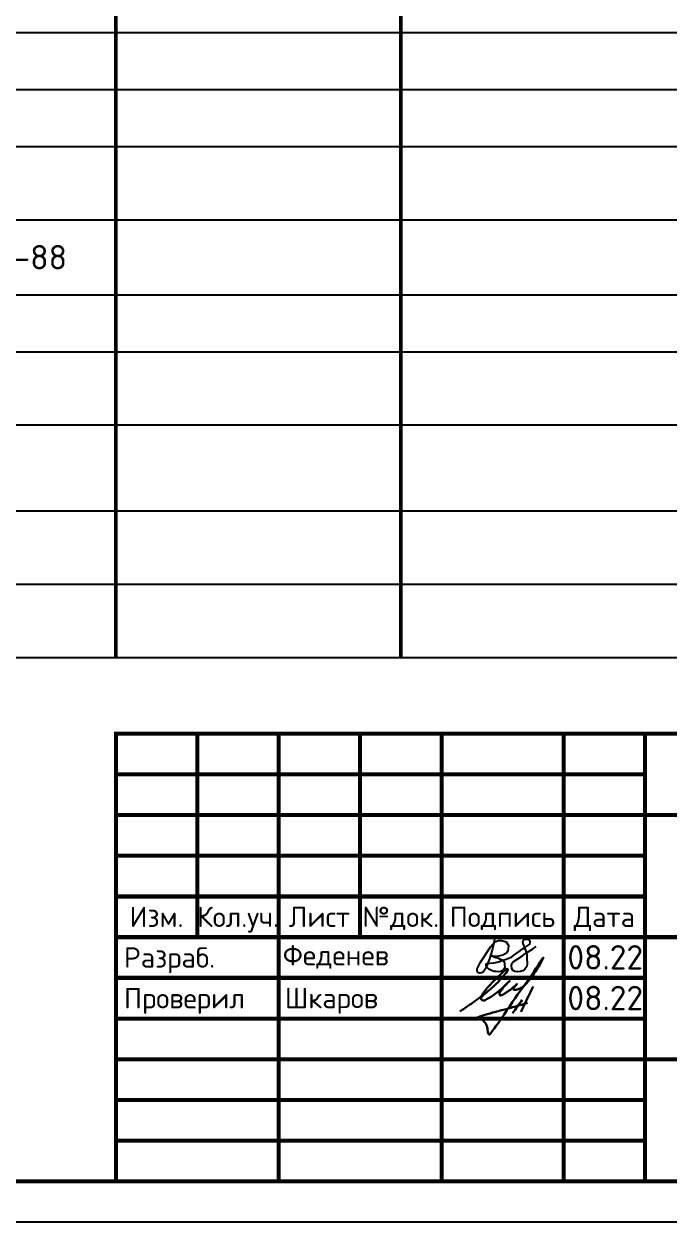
# Model space of a CAD drawing. Header units: millimetres. Extents: x -112426 to 6776, y 1218 to 38707.
# Drawn here: x 5941.5 to 6020.7, y 2279.1 to 2426.2 of the extents above; entities that cross this region are included whole.
import ezdxf
from ezdxf.enums import TextEntityAlignment as Align

# ---------------------------------------------------------------- set-up
doc = ezdxf.new("R2010")
doc.units = ezdxf.units.MM
for name, color, linetype, lineweight in [('Размерный', 4, 'Continuous', 30), ('Размеры на чертеже', 250, 'Continuous', 25), ('Таблица', 250, 'Continuous', 30)]:
    doc.layers.add(name, color=color, linetype=linetype, lineweight=lineweight)
doc.layers.add('рамка', color=7, linetype='Continuous')
doc.styles.add('-ISOCPEUR-', font='isocpeur.TTF')

# ---------------------------------------------------------------- blocks, each defined once
blk = doc.blocks.new('*T151')
at = {"layer": 'Таблица', "color": 7, "lineweight": 50, "transparency": 16777216}
for p, q in [((0, 0), (395, 0)), ((0, 0), (0, -20.43)), ((20, 0), (20, -20.43)), ((150, 0), (150, -20.43)), ((210, 0), (210, -20.43)), ((245, 0), (245, -20.43)), ((290, 0), (290, -20.43)), ((310, 0), (310, -20.43)), ((330, 0), (330, -20.43)), ((355, 0), (355, -20.43)), ((395, 0), (395, -20.43))]:
    blk.add_line(p, q, dxfattribs=at)
at = {"layer": 'Таблица', "color": 0, "lineweight": 50, "transparency": 16777216}
for p, q in [((0, -20.43), (150, -20.43)), ((0, -20.43), (0, -222.63)), ((20, -20.43), (20, -222.63)), ((210, -20.43), (395, -20.43)), ((210, -20.43), (210, -63.33)), ((245, -20.43), (245, -79.75)), ((395, -20.43), (395, -222.63)), ((0, -29.43), (20, -29.43)), ((310, -54.33), (310, -79.75)), ((330, -54.33), (330, -79.75)), ((290, -63.33), (290, -72.55)), ((210, -72.55), (210, -93.75)), ((245, -93.75), (245, -222.63)), ((330, -100.75), (330, -115.65)), ((290, -107.75), (290, -115.65)), ((310, -107.75), (310, -115.65)), ((210, -129.65), (210, -222.63))]:
    blk.add_line(p, q, dxfattribs=at)
at = {"layer": 'Таблица', "color": 0, "linetype": 'ByBlock', "lineweight": 50, "transparency": 16777216}
for p, q in [((150, -20.43), (210, -20.43)), ((150, -20.43), (150, -45.33)), ((290, -20.43), (290, -54.33)), ((310, -20.43), (310, -54.33)), ((330, -20.43), (330, -54.33)), ((150, -54.33), (150, -222.63)), ((290, -72.55), (290, -107.75)), ((245, -79.75), (245, -93.75)), ((310, -79.75), (310, -107.75)), ((330, -79.75), (330, -100.75)), ((290, -115.65), (290, -222.63)), ((310, -115.65), (310, -222.63)), ((330, -115.65), (330, -222.63))]:
    blk.add_line(p, q, dxfattribs=at)
at = {"layer": 'Таблица', "color": 0, "linetype": 'ByBlock', "lineweight": -2, "transparency": 16777216}
for p, q in [((355, -20.43), (355, -222.63)), ((210, -29.43), (290, -29.43)), ((355, -29.43), (395, -29.43)), ((355, -38.33), (395, -38.33)), ((150, -45.33), (150, -54.33)), ((210, -54.33), (290, -54.33)), ((290, -54.33), (290, -63.33)), ((310, -54.33), (355, -54.33)), ((20, -63.33), (150, -63.33)), ((210, -63.33), (210, -72.55)), ((290, -63.33), (310, -63.33)), ((330, -72.55), (355, -72.55)), ((210, -79.75), (290, -79.75)), ((210, -86.75), (290, -86.75)), ((310, -86.75), (355, -86.75)), ((210, -93.75), (245, -93.75)), ((210, -93.75), (210, -129.65)), ((330, -100.75), (355, -100.75)), ((245, -107.75), (290, -107.75)), ((310, -107.75), (330, -107.75)), ((330, -115.65), (355, -115.65)), ((245, -122.65), (290, -122.65)), ((310, -122.65), (355, -122.65))]:
    blk.add_line(p, q, dxfattribs=at)
at = {"layer": 'Таблица', "color": 0, "linetype": 'ByBlock', "lineweight": 25, "transparency": 16777216}
for p, q in [((20, -29.43), (210, -29.43)), ((290, -29.43), (355, -29.43)), ((20, -38.33), (210, -38.33)), ((290, -38.33), (355, -38.33)), ((20, -45.33), (210, -45.33)), ((290, -45.33), (355, -45.33)), ((20, -54.33), (210, -54.33)), ((290, -54.33), (310, -54.33)), ((150, -63.33), (210, -63.33)), ((20, -72.55), (210, -72.55)), ((290, -72.55), (310, -72.55)), ((20, -79.75), (210, -79.75)), ((290, -79.75), (310, -79.75)), ((20, -86.75), (210, -86.75)), ((290, -86.75), (310, -86.75)), ((20, -93.75), (210, -93.75)), ((245, -93.75), (355, -93.75)), ((20, -100.75), (210, -100.75)), ((245, -100.75), (330, -100.75)), ((20, -107.75), (210, -107.75)), ((290, -107.75), (310, -107.75)), ((20, -115.65), (210, -115.65)), ((290, -115.65), (310, -115.65)), ((20, -122.65), (210, -122.65)), ((290, -122.65), (310, -122.65)), ((20, -129.65), (210, -129.65)), ((245, -129.65), (355, -129.65)), ((20, -138.65), (210, -138.65)), ((245, -138.65), (355, -138.65)), ((20, -145.85), (210, -145.85)), ((245, -145.85), (355, -145.85)), ((20, -152.85), (210, -152.85)), ((245, -152.85), (355, -152.85)), ((20, -159.85), (210, -159.85)), ((245, -159.85), (355, -159.85)), ((20, -168.85), (210, -168.85)), ((245, -168.85), (355, -168.85)), ((20, -178.07), (210, -178.07)), ((245, -178.07), (355, -178.07)), ((20, -185.07), (210, -185.07)), ((245, -185.07), (355, -185.07)), ((20, -194.07), (210, -194.07)), ((245, -194.07), (355, -194.07)), ((20, -204.63), (210, -204.63)), ((245, -204.63), (355, -204.63)), ((20, -213.63), (210, -213.63)), ((245, -213.63), (355, -213.63)), ((20, -222.63), (210, -222.63)), ((245, -222.63), (355, -222.63))]:
    blk.add_line(p, q, dxfattribs=at)
at = {"layer": 'Таблица', "color": 0, "lineweight": 30, "transparency": 16777216}
for p, q in [((0, -38.33), (20, -38.33)), ((0, -45.33), (20, -45.33)), ((0, -54.33), (20, -54.33)), ((0, -63.33), (20, -63.33)), ((310, -63.33), (355, -63.33)), ((0, -72.55), (20, -72.55)), ((310, -72.55), (330, -72.55)), ((0, -79.75), (20, -79.75)), ((310, -79.75), (355, -79.75)), ((0, -86.75), (20, -86.75)), ((0, -93.75), (20, -93.75)), ((0, -100.75), (20, -100.75)), ((0, -107.75), (20, -107.75)), ((330, -107.75), (355, -107.75)), ((0, -115.65), (20, -115.65)), ((310, -115.65), (330, -115.65)), ((0, -122.65), (20, -122.65)), ((0, -129.65), (20, -129.65)), ((0, -145.85), (20, -145.85)), ((0, -152.85), (20, -152.85)), ((0, -159.85), (20, -159.85)), ((0, -168.85), (20, -168.85)), ((0, -178.07), (20, -178.07)), ((0, -185.07), (20, -185.07)), ((0, -194.07), (20, -194.07)), ((0, -204.63), (20, -204.63)), ((0, -213.63), (20, -213.63)), ((0, -222.63), (20, -222.63))]:
    blk.add_line(p, q, dxfattribs=at)
at = {"layer": 'Таблица', "color": 0, "lineweight": 25, "transparency": 16777216}
for p, q in [((210, -38.33), (290, -38.33)), ((210, -45.33), (290, -45.33)), ((355, -45.33), (395, -45.33)), ((355, -54.33), (395, -54.33)), ((210, -63.33), (290, -63.33)), ((355, -63.33), (395, -63.33)), ((210, -72.55), (290, -72.55)), ((355, -72.55), (395, -72.55)), ((355, -79.75), (395, -79.75)), ((355, -86.75), (395, -86.75)), ((355, -93.75), (395, -93.75)), ((210, -100.75), (245, -100.75)), ((355, -100.75), (395, -100.75)), ((210, -107.75), (245, -107.75)), ((355, -107.75), (395, -107.75)), ((210, -115.65), (290, -115.65)), ((355, -115.65), (395, -115.65)), ((210, -122.65), (245, -122.65)), ((355, -122.65), (395, -122.65)), ((210, -129.65), (245, -129.65)), ((355, -129.65), (395, -129.65)), ((0, -138.65), (20, -138.65)), ((210, -138.65), (245, -138.65)), ((355, -138.65), (395, -138.65)), ((210, -145.85), (245, -145.85)), ((355, -145.85), (395, -145.85)), ((210, -152.85), (245, -152.85)), ((355, -152.85), (395, -152.85)), ((210, -159.85), (245, -159.85)), ((355, -159.85), (395, -159.85)), ((210, -168.85), (245, -168.85)), ((355, -168.85), (395, -168.85)), ((210, -178.07), (245, -178.07)), ((355, -178.07), (395, -178.07)), ((210, -185.07), (245, -185.07)), ((355, -185.07), (395, -185.07)), ((210, -194.07), (245, -194.07)), ((355, -194.07), (395, -194.07)), ((210, -204.63), (245, -204.63)), ((355, -204.63), (395, -204.63)), ((210, -213.63), (245, -213.63)), ((355, -213.63), (395, -213.63)), ((210, -222.63), (245, -222.63)), ((355, -222.63), (395, -222.63))]:
    blk.add_line(p, q, dxfattribs=at)
at = {"layer": 'Таблица', "color": 7, "transparency": 16777216, "char_height": 3, "attachment_point": 5, "style": '-ISOCPEUR-'}
for s, insert, width in [('Ед. изме-ре- ния', (300, -10.22), 17), ('Тип, марка, обозначение документа, опросного листа', (180, -10.22), 57), ('Масса 1 ед., кг.', (342.5, -10.22), 22), ('Поз.', (10, -10.22), 17), ('Наименование и техническая характеристика', (85, -10.22), 127), ('Код продукции', (227.5, -10.22), 32), ('Поставщик', (267.5, -10.22), 42), ('Коли-чест-во', (320, -10.22), 17), ('Примечание', (375, -10.22), 37), ('12', (320, -58.83), 17), ('0,25', (342.5, -58.83), 22), ('8,0', (320, -67.94), 17), ('4,88', (342.5, -67.94), 22), ('24', (320, -76.15), 17), ('0,025', (342.5, -76.15), 22)]:
    blk.add_mtext(s, dxfattribs=dict(at, insert=insert, width=width))
at = {"layer": 'Таблица', "color": 0, "transparency": 16777216, "char_height": 3, "style": '-ISOCPEUR-'}
for s, insert, width, attachment_point in [('{\\L\\C256;Ковер на земный у т/к ТК-8013}', (21.5, -24.93), 127, 4), ('Ковер наземный (h=1.6)', (21.5, -33.88), 127, 4), ('КНЗ', (151.5, -33.88), 57, 4), ('1', (320, -33.88), 17, 5), ('шт', (300, -33.88), 17, 5), ('Терминал коммутационный ', (21.5, -41.83), 127, 4), ('{\\C256;С-2-67-4/3}', (151.5, -41.83), 57, 4), ('1', (320, -41.83), 17, 5), ('шт', (300, -41.83), 17, 5), ('Комплект удлинения кабеля NYM 3x1,5 L=8.0 м', (21.5, -49.83), 127, 4), ('КУК-3', (151.5, -49.83), 57, 4), ('2', (320, -49.83), 17, 5), ('0,91', (342.5, -49.83), 22, 5), ('шт', (300, -49.83), 17, 5), ('Металлорукав РЗ-Ц-Х-15', (21.5, -58.83), 127, 4), ('ТУ 22-5570-83', (151.5, -58.83), 57, 4), ('м', (300, -58.83), 17, 5), ('\\A1;Труба {\\H0.7x;\\SЦ-50х3,5 ГОСТ 3262-75/Ст20 ГОСТ 1050-88;}', (21.5, -67.94), 127, 4), ('ГОСТ 3262-75/ГОСТ 1050-88', (151.5, -67.94), 57, 4), ('м', (300, -67.94), 17, 5), ('Скоба для крепления металлорукава однолапковая (РЗ-Ц-Х-15)', (21.5, -76.15), 127, 4), ('ГОСТ 17678-80', (151.5, -76.15), 57, 4), ('шт', (300, -76.15), 17, 5), ('Саморез 3,5х45', (21.5, -83.25), 127, 4), ('ТУ 14-4-1337', (151.5, -83.25), 57, 4), ('24', (320, -83.25), 17, 5), ('шт', (300, -83.25), 17, 5), ('Дюбель полипропиленовый 8х40', (21.5, -90.25), 127, 4), ('шт', (300, -90.25), 17, 5), ('24', (320, -90.25), 17, 5), ('\\A1;м{\\H0.7x;\\S3^ ;}', (300, -97.25), 17, 5), ('0,2', (320, -97.25), 17, 5), ('Песок', (21.5, -97.25), 127, 4), ('ГОСТ 8736-93', (151.5, -97.25), 57, 4), ('Бетон класса В15', (21.5, -104.25), 127, 4), ('ГОСТ 26633-91', (151.5, -104.25), 57, 4), ('\\A1;м{\\H0.7x;\\S3^ ;}', (300, -104.25), 17, 5), ('0.4', (320, -104.25), 17, 5), ('11', (10, -111.7), 17, 5), ('\\A1;Сетка {\\H0.7x;\\S12А400-100/12А400-100;\\H1.42857x; 5х55 \\H0.7x;\\S25/25;\\H1.42857x; }', (21.5, -111.7), 127, 4), ('ГОСТ 23279-85', (151.5, -111.7), 57, 4), ('1', (320, -111.7), 17, 5), ('5,90', (342.5, -111.7), 22, 5), ('шт', (300, -111.7), 17, 5), ('12', (10, -119.15), 17, 5), ('∅12А400              L=500мм', (21.5, -119.15), 127, 4), ('ГОСТ 5781-82', (151.5, -119.15), 57, 4), ('3', (320, -119.15), 17, 5), ('0,50', (342.5, -119.15), 22, 5), ('шт', (300, -119.15), 17, 5), ('13', (10, -126.15), 17, 5), ('Терминал коммутационный ', (21.5, -126.15), 127, 4), ('{\\C256;А-1-67-2/3}', (151.5, -126.15), 57, 4), ('1', (320, -126.15), 17, 5), ('шт', (300, -126.15), 17, 5), ('{\\L\\C256;Ковер наземный у ТК-8012а }', (21.5, -134.15), 127, 4), ('Ковер наземный (h=1.6)', (21.5, -142.25), 127, 4), ('КНЗ', (151.5, -142.25), 57, 4), ('1', (320, -142.25), 17, 5), ('шт', (300, -142.25), 17, 5), ('Терминал коммутационный ', (21.5, -149.35), 127, 4), ('{\\C256;С-2-67-4/3}', (151.5, -149.35), 57, 4), ('1', (320, -149.35), 17, 5), ('шт', (300, -149.35), 17, 5), ('Комплект удлинения кабеля NYM 3x1,5 L=8.0 м', (21.5, -156.35), 127, 4), ('0,91', (342.5, -156.35), 22, 5), ('КУК-3', (151.5, -156.35), 57, 4), ('шт', (300, -156.35), 17, 5), ('4', (320, -156.35), 17, 5), ('Металлорукав РЗ-Ц-Х-15', (21.5, -164.35), 127, 4), ('ТУ 22-5570-83', (151.5, -164.35), 57, 4), ('16', (320, -164.35), 17, 5), ('0,25', (342.5, -164.35), 22, 5), ('м', (300, -164.35), 17, 5), ('\\A1;Труба {\\H0.7x;\\SЦ-50х3,5 ГОСТ 3262-75/Ст20 ГОСТ 1050-88;}', (21.5, -173.46), 127, 4), ('ГОСТ 3262-75/ГОСТ 1050-88', (151.5, -173.46), 57, 4), ('12,0', (320, -173.46), 17, 5), ('4,88', (342.5, -173.46), 22, 5), ('м', (300, -173.46), 17, 5), ('\\A1;м{\\H0.7x;\\S3^ ;}', (300, -181.57), 17, 5), ('Песок', (21.5, -181.57), 127, 4), ('ГОСТ 8736-93', (151.5, -181.57), 57, 4), ('0,4', (320, -181.57), 17, 5), ('Бетон класса В15', (21.5, -189.57), 127, 4), ('ГОСТ 26633-91', (151.5, -189.57), 57, 4), ('\\A1;м{\\H0.7x;\\S3^ ;}', (300, -189.57), 17, 5), ('0,8', (320, -189.57), 17, 5), ('\\A1;Сетка {\\H0.7x;\\S12А400-100/12А400-100;\\H1.42857x; 5х55 \\H0.7x;\\S25/25;\\H1.42857x; }', (21.5, -199.35), 127, 4), ('21', (10, -199.35), 17, 5), ('ГОСТ 23279-85', (151.5, -199.35), 57, 4), ('2', (320, -199.35), 17, 5), ('5,90', (342.5, -199.35), 22, 5), ('шт', (300, -199.35), 17, 5), ('∅12А400              L=500мм', (21.5, -209.13), 127, 4), ('0,50', (342.5, -209.13), 22, 5), ('22', (10, -209.13), 17, 5), ('ГОСТ 5781-82', (151.5, -209.13), 57, 4), ('шт', (300, -209.13), 17, 5), ('6', (320, -209.13), 17, 5), ('Терминал коммутационный ', (21.5, -218.13), 127, 4), ('{\\C256;А-1-67-2/3}', (151.5, -218.13), 57, 4), ('шт', (300, -218.13), 17, 5), ('1', (320, -218.13), 17, 5)]:
    blk.add_mtext(s, dxfattribs=dict(at, insert=insert, width=width, attachment_point=attachment_point))
at = {"layer": 'Таблица', "color": 18, "true_color": 0x000000, "transparency": 16777216, "char_height": 3, "width": 17, "attachment_point": 5, "style": '-ISOCPEUR-'}
for s, insert in [('1', (10, -33.88)), ('2', (10, -41.83)), ('3', (10, -49.83)), ('4', (10, -58.83)), ('5', (10, -67.94)), ('6', (10, -76.15)), ('7', (10, -83.25)), ('8', (10, -90.25)), ('9', (10, -97.25)), ('10', (10, -104.25)), ('14', (10, -142.25)), ('15', (10, -149.35)), ('16', (10, -156.35)), ('17', (10, -164.35)), ('18', (10, -173.46)), ('19', (10, -181.57)), ('20', (10, -189.57)), ('23', (10, -218.13))]:
    blk.add_mtext(s, dxfattribs=dict(at, insert=insert))
blk = doc.blocks.new('*U156')
blk.add_lwpolyline([(0, 0), (420, 0), (420, -297), (0, -297)], close=True)
at = {"const_width": 0.5}
blk.add_lwpolyline([(20, -5), (415, -5), (415, -292), (20, -292)], close=True, dxfattribs=at)
for points in [[(230, -292), (230, -237), (415, -237)], [(240, -237), (240, -262)], [(250, -237), (250, -292)], [(260, -237), (260, -262)], [(270, -237), (270, -292)], [(285, -237), (285, -292)], [(295, -237), (295, -292)], [(230, -242), (295, -242)], [(230, -247), (295, -247)], [(295, -247), (415, -247)], [(230, -252), (295, -252)], [(230, -257), (295, -257)], [(230, -262), (415, -262)], [(230, -267), (295, -267)], [(230, -272), (295, -272)], [(230, -277), (295, -277)], [(295, -277), (415, -277)], [(230, -282), (295, -282)], [(230, -287), (295, -287)]]:
    blk.add_lwpolyline(points, dxfattribs=at)
at = {"style": '-ISOCPEUR-'}
for s, p in [('Изм.', (235, -259.5)), ('Кол.уч.', (245, -259.5)), ('Лист', (255, -259.5)), ('№док.', (265, -259.5)), ('Подпись', (277.5, -259.5)), ('Дата', (290, -259.5))]:
    blk.add_text(s, height=2.5, dxfattribs=at).set_placement(p, align=Align.MIDDLE_CENTER)
for s, p in [('Разраб.', (231, -264.5)), ('Проверил', (231, -269.5))]:
    blk.add_text(s, height=2.5, dxfattribs=at).set_placement(p, align=Align.MIDDLE_LEFT)
blk.add_attdef('РАЗРАБОТАЛ', text='', height=2.5, dxfattribs=at).set_placement((250.5, -264.22), align=Align.MIDDLE_LEFT)
at = {"style": '-ISOCPEUR-', "flags": 8}
for tag, height, p in [('ДАТА', 2.5, (290.07, -264.4)), ('ДАТА1', 2.5, (290.07, -269.4)), ('ЛИСТ', 3, (386.39, -271.92)), ('ЛИСТОВ', 3, (403.89, -271.92)), ('ФОРМАТ', 3, (380.97, -294.75))]:
    blk.add_attdef(tag, text='', height=height, dxfattribs=at).set_placement(p, align=Align.MIDDLE_CENTER)
at = {"style": '-ISOCPEUR-'}
blk.add_attdef('ПРОВЕРИЛ', (250.75, -270.73), '', height=2.5, dxfattribs=at)
at = {"style": '-ISOCPEUR-', "flags": 8}
blk.add_attdef('ИМЯ_ЧЕРТЕЖА_001', (321.33, -285.18), '', height=3, dxfattribs=at)
blk = doc.blocks.new('подпись')
at = {"lineweight": 30}
for points in [[(-0.82, -1.23), (-0.21, -0.8), (0.43, -0.36), (0.86, -0.08), (1.32, 0.25), (2, 0.77), (2.8, 1.4), (3.27, 1.83), (3.84, 2.36), (4.46, 3.07), (5.01, 3.73), (5.08, 3.95), (5.01, 4.03), (4.91, 4), (4.76, 3.88), (4.33, 3.49), (3.4, 2.58), (2.34, 1.43), (1.83, 0.48), (1.87, 0.23), (1.99, 0.16), (2.17, 0.16), (2.41, 0.25), (3.02, 0.6), (3.71, 1.09), (4.34, 1.62), (5.32, 2.55), (4.75, 1.98), (4.27, 1.36), (4.08, 1.05), (4.07, 0.85), (4.11, 0.78), (4.25, 0.78), (4.42, 0.84), (4.78, 1.05), (5.16, 1.3), (5.47, 1.51), (5.72, 1.73), (6.05, 1.99), (6.23, 2.18), (5.94, 1.88), (5.8, 1.63), (5.8, 1.5), (5.89, 1.44), (6.13, 1.46), (6.57, 1.6), (6.9, 1.79), (7.5, 2.39), (8.04, 3.08), (8.61, 3.92), (9.15, 4.76), (9.43, 5.33), (8, 3.26), (6.29, 0.88), (3.58, -3.07), (3.05, -3.8), (2.85, -4.05), (2.49, -2.98), (2.12, -2.39), (1.3, -1.96), (1.02, -2.03), (2.91, -1.44), (4.7, -0.96), (7.51, -0.15)], [(8.19, 1.85), (6.68, -1.27)], [(6.86, 0.23), (5.67, -1.43)]]:
    blk.add_spline(points, degree=3, dxfattribs=at)
blk = doc.blocks.new('Подпись Леха')
at = {"layer": 'рамка'}
blk.add_blockref('подпись', (2.7, 0.11), dxfattribs=at)

msp = doc.modelspace()

# ---------------------------------------------------------------- linework, layer by layer
msp.add_lwpolyline([(5999.287, 2313.844), (5999.186, 2313.323), (5998.978, 2312.466), (5998.661, 2311.385), (5998.197, 2310.224), (5997.878, 2309.753), (5997.685, 2309.654), (5997.491, 2309.63), (5997.302, 2309.654), (5997.205, 2309.765), (5997.157, 2309.949), (5997.162, 2310.157), (5997.258, 2310.419), (5997.562, 2310.978), (5998.836, 2312.893), (5999.332, 2313.466), (5999.782, 2313.66), (6000.162, 2313.652), (6000.728, 2313.49), (6000.992, 2313.017), (6000.969, 2312.629), (6000.912, 2312.366), (6000.795, 2312.182), (6000.591, 2311.997), (6000.281, 2311.842), (5999.922, 2311.74), (5999.611, 2311.682), (5999.344, 2311.692), (5999.087, 2311.701), (5998.849, 2311.813), (5998.791, 2311.83), (5999.047, 2311.72), (5999.254, 2311.631), (5999.446, 2311.563), (5999.766, 2311.471), (5999.992, 2311.364), (6000.201, 2311.265), (6000.339, 2311.169), (6000.491, 2310.899), (6000.514, 2310.649), (6000.538, 2310.401), (6000.483, 2310.157), (6000.288, 2309.938), (6000.045, 2309.829), (5999.749, 2309.798), (5999.459, 2309.813), (5999.216, 2309.827), (5998.991, 2309.931), (5998.752, 2310.041), (5998.569, 2310.125), (5998.459, 2310.227), (5998.321, 2310.356), (5998.237, 2310.567), (5998.242, 2310.758), (5998.354, 2310.821), (5998.686, 2310.855), (5999.187, 2310.907), (5999.596, 2310.992), (5999.889, 2311.053), (6000.138, 2311.163), (6000.573, 2311.32), (6001.048, 2311.481), (6001.409, 2311.652), (6001.61, 2311.794), (6001.908, 2312.005), (6002.307, 2312.287), (6002.69, 2312.559), (6002.988, 2312.769), (6003.352, 2313.027), (6003.607, 2313.207), (6003.659, 2313.451), (6003.604, 2313.654), (6003.432, 2313.764), (6003.182, 2313.779), (6002.932, 2313.748), (6002.78, 2313.655), (6002.726, 2313.474), (6002.756, 2313.274), (6002.829, 2313.054), (6003.005, 2312.657), (6003.196, 2312.11), (6003.245, 2311.846), (6003.26, 2311.528), (6003.276, 2310.791), (6003.229, 2310.454), (6002.987, 2310.133), (6002.744, 2309.921), (6002.43, 2309.827), (6002.085, 2309.78), (6001.78, 2309.82), (6001.544, 2309.968), (6001.419, 2310.227), (6001.348, 2310.525), (6001.388, 2310.807), (6001.552, 2311.026), (6002.697, 2311.762), (6003.128, 2312.068), (6003.935, 2312.593), (6004.409, 2312.901)])

# ---------------------------------------------------------------- block references
for name, p in [('*T151', (5742.771, 2571.051)), ('Подпись Леха', (5993.127, 2306.019))]:
    msp.add_blockref(name, p)
at = {"layer": 'Размеры на чертеже', "lineweight": 90}
ref = msp.add_blockref('*U156', (5722.771, 2576.051), dxfattribs=at)
ref.add_attrib('РАЗРАБОТАЛ', 'Феденев', dxfattribs={"layer": '0', "height": 2.5, "style": '-ISOCPEUR-'}).set_placement((5973.271, 2311.826), align=Align.MIDDLE_LEFT)
ref.add_attrib('ПРОВЕРИЛ', 'Шкаров', (5973.52, 2305.321), dxfattribs={"layer": '0', "height": 2.5, "style": '-ISOCPEUR-'})

# ---------------------------------------------------------------- texts
at = {"layer": 'Размерный', "color": 0, "style": '-ISOCPEUR-'}
for p in [(6008.226, 2310.073), (6008.226, 2305.073)]:
    msp.add_text('08.22', height=3, dxfattribs=at).set_placement(p)

doc.saveas('drawing.dxf')
